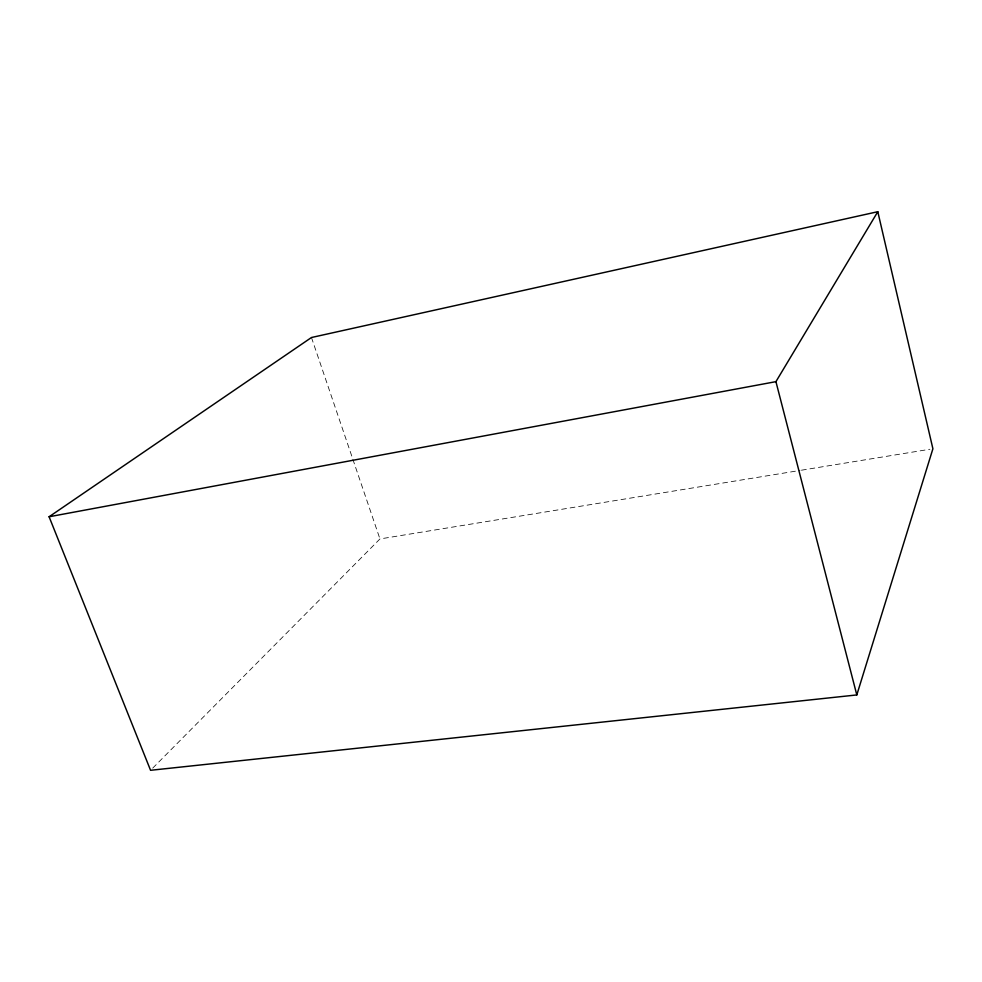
<?xml version="1.0" encoding="UTF-8"?>
<svg xmlns="http://www.w3.org/2000/svg" width="982" height="982" viewBox="0 0 982 982"><rect width="100%" height="100%" fill="white"/><g stroke="black" fill="none" stroke-linecap="round" stroke-linejoin="round"><path stroke-width="0.74" stroke-dasharray="4.91 3.68" d="M152.726 768.12L379.948 538.946L799.949 470.452M801.459 470.206L929.88 449.265M311.466 337.513L352.354 457.796M352.845 459.245L379.948 538.946"/><path stroke-width="1.47" d="M856.807 694.937L932.9 448.774L877.798 211.707L311.466 337.513L49.1 516.765L150.565 770.293L856.807 694.937L775.927 381.654L877.798 211.707M49.1 516.765L775.927 381.654"/></g></svg>
